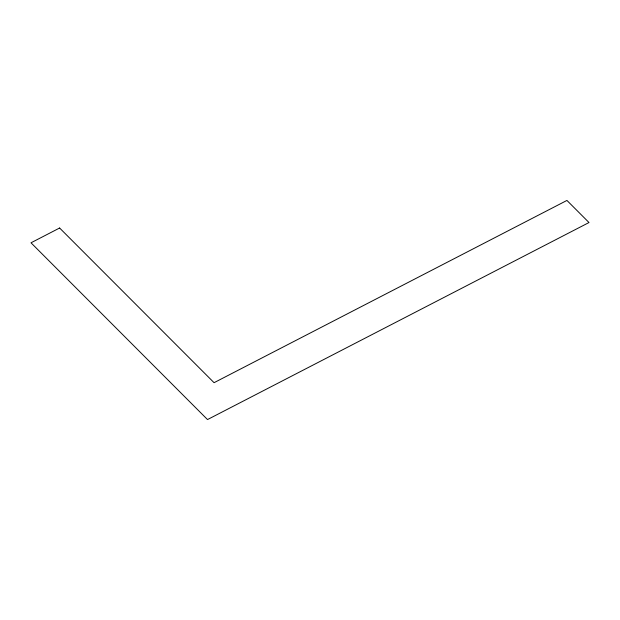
<?xml version="1.0" encoding="UTF-8"?>
<svg xmlns="http://www.w3.org/2000/svg" width="620" height="620" viewBox="0 0 620 620"><rect width="100%" height="100%" fill="white"/><g stroke="black" fill="none" stroke-linecap="round" stroke-linejoin="round"><path stroke-width="0.93" d="M59.613 228.013L31 242.792L207.514 419.562L589 222.534L566.936 200.438L214.063 382.687L59.613 228.013"/></g></svg>
